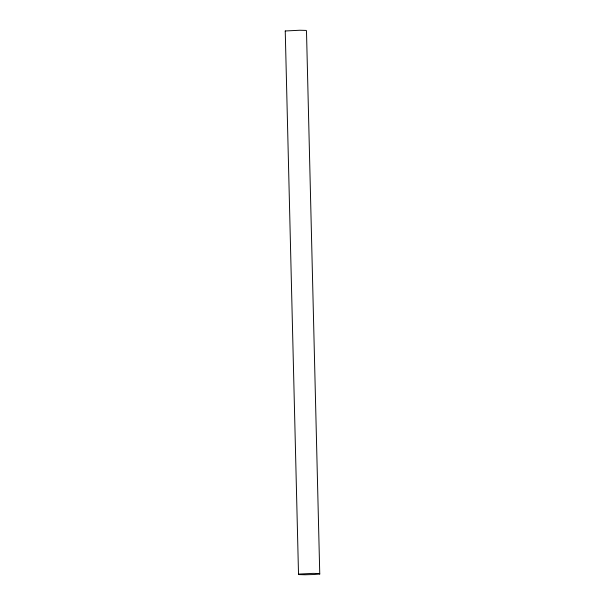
<?xml version="1.0" encoding="UTF-8"?>
<svg xmlns="http://www.w3.org/2000/svg" width="605" height="605" viewBox="0 0 605 605"><rect width="100%" height="100%" fill="white"/><g stroke="black" fill="none" stroke-linecap="round" stroke-linejoin="round"><path stroke-width="0.91" d="M285.242 30.976L299.815 30.25L306.168 30.424L306.485 30.9L319.758 574.024L313.851 574.523L305.185 574.75L298.832 574.576L298.515 574.1L285.242 30.976L285.56 31.452M298.515 574.1L313.087 573.374L319.44 573.548L319.758 574.024"/></g></svg>
